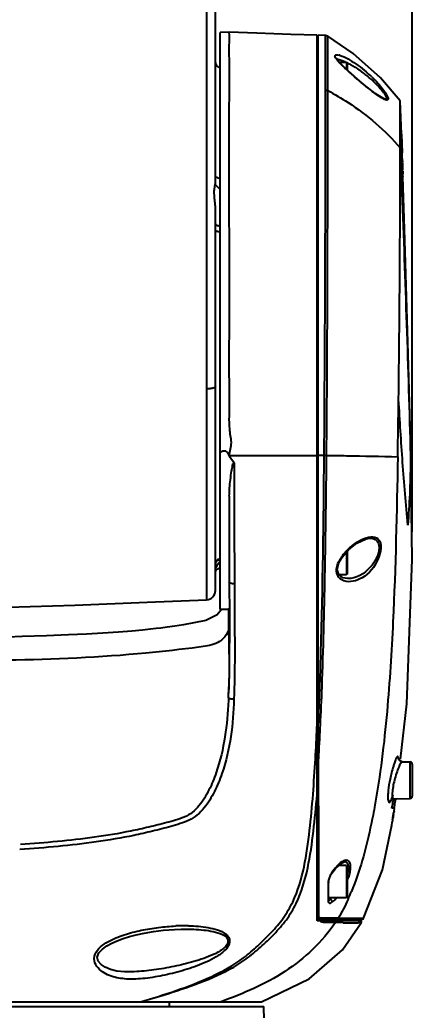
# Model space of a CAD drawing. Header units: millimetres. Extents: x 4086 to 8300, y 123 to 1549.
# Drawn here: x 7161.6 to 7182.9, y 682.8 to 736.4 of the extents above; entities that cross this region are included whole.
import ezdxf

# ---------------------------------------------------------------- set-up
doc = ezdxf.new("R2010")
doc.units = ezdxf.units.MM
doc.layers.add('外形图', color=7, linetype='Continuous')
doc.layers.add('尺寸标注', color=7, linetype='Continuous')
doc.styles.add('思源黑', font='SourceHanSansCN-Normal.ttf')
doc.dimstyles.new('尺寸标注_1_4比例', dxfattribs={"dimtxt": 7, "dimasz": 6, "dimexe": 2, "dimexo": 1.5, "dimgap": 1, "dimtad": 1, "dimdec": 1, "dimlfac": 4, "dimdsep": 46, "dimtxsty": '思源黑', "dimcen": 0.09, "dimadec": 0, "dimazin": 0, "dimtp": 0.01, "dimtm": 0.01, "dimtfac": 1, "dimtdec": 1, "dimtofl": 0, "dimtmove": 0, "dimatfit": 3, "dimfxl": 1, "dimtolj": 1, "dimarcsym": 0})

# ---------------------------------------------------------------- blocks, each defined once
blk = doc.blocks.new('*D990')
at = {"layer": 'Defpoints', "color": 0}
for p in [(7182.866, 882.152), (7182.866, 707.18), (7121.564, 706.117)]:
    blk.add_point(p, dxfattribs=at)
at = {"layer": '尺寸标注', "color": 0, "lineweight": -2}
for p, q in [((7121.564, 707.617), (7121.564, 884.152)), ((7182.866, 708.68), (7182.866, 884.152)), ((7127.564, 882.152), (7176.866, 882.152))]:
    blk.add_line(p, q, dxfattribs=at)
at = {"layer": '尺寸标注', "color": 0}
for points in [[(7127.564, 883.152), (7127.564, 881.152), (7121.564, 882.152)], [(7176.866, 881.152), (7176.866, 883.152), (7182.866, 882.152)]]:
    blk.add_solid(points, dxfattribs=at)
at = {"layer": '尺寸标注', "color": 0, "insert": (7152.215, 886.777), "char_height": 7, "attachment_point": 5, "style": '思源黑'}
blk.add_mtext('\\A1;245.2', dxfattribs=at)

msp = doc.modelspace()

# ---------------------------------------------------------------- linework, layer by layer
at = {"layer": '外形图'}
for p, q in [((7171.7387, 737.143), (7171.7375, 716.4262)), ((7172.217, 727.5448), (7172.217, 737.0939)), ((7172.9676, 735.7443), (7172.4676, 735.7356)), ((7172.4676, 704.4849), (7172.4676, 735.7356)), ((7177.7176, 687.6118), (7177.7176, 735.5828)), ((7178.1368, 735.5688), (7177.7693, 735.5811)), ((7177.7693, 735.1618), (7177.7693, 735.5811)), ((7178.1786, 735.5674), (7178.1368, 735.5688)), ((7178.1788, 735.5633), (7178.1786, 735.5674)), ((7178.2981, 735.5323), (7178.1786, 735.5673)), ((7178.1791, 735.1357), (7178.1788, 735.5633)), ((7178.2976, 734.2225), (7178.2981, 735.5323)), ((7177.7691, 728.7177), (7177.7693, 735.1618)), ((7178.1775, 734.2546), (7178.1791, 735.1357)), ((7178.1774, 734.024), (7178.1775, 734.2546)), ((7178.2976, 733.9923), (7178.2976, 734.2225)), ((7179.3176, 734.1118), (7178.9303, 734.1118)), ((7179.2155, 733.8201), (7179.0192, 734.0139)), ((7179.4504, 733.6029), (7179.2155, 733.8201)), ((7179.3176, 734.1118), (7179.3176, 733.7257)), ((7179.3426, 734.0868), (7179.3426, 733.7026)), ((7178.1771, 732.6153), (7178.1773, 732.9304)), ((7178.2989, 732.5858), (7178.2988, 732.9005)), ((7180.5937, 732.6409), (7180.2666, 732.9029)), ((7181.3947, 732.1212), (7181.3894, 732.1225)), ((7182.2851, 730.222), (7182.2176, 732.0311)), ((7182.2176, 730.4774), (7182.2176, 732.0306)), ((7182.2176, 730.2505), (7182.2176, 730.4774)), ((7182.2176, 730.0097), (7182.2176, 730.2505)), ((7182.2823, 730.2219), (7182.2835, 730.2218)), ((7182.3028, 729.6632), (7182.2823, 730.2218)), ((7182.2833, 730.2676), (7182.2832, 730.2689)), ((7182.2835, 730.2218), (7182.284, 730.2218)), ((7182.284, 730.2218), (7182.303, 729.7091)), ((7182.2176, 729.7551), (7182.2176, 730.0097)), ((7182.2176, 729.4868), (7182.2176, 729.7551)), ((7182.3225, 729.119), (7182.3028, 729.6632)), ((7182.303, 729.7091), (7182.3212, 729.2087)), ((7182.2328, 729.1533), (7182.2278, 729.2624)), ((7182.234, 729.1261), (7182.2328, 729.1533)), ((7182.2394, 729.0097), (7182.234, 729.1261)), ((7182.2441, 728.9069), (7182.2394, 729.0097)), ((7182.2735, 729.0113), (7182.2794, 729.0879)), ((7182.277, 728.9152), (7182.2735, 729.011)), ((7182.2924, 729.3117), (7182.2946, 729.3635)), ((7182.2946, 729.3635), (7182.2954, 729.3848)), ((7182.2953, 729.3856), (7182.3091, 729.0123)), ((7182.3091, 729.0123), (7182.3129, 728.9075)), ((7177.7691, 728.2549), (7177.7691, 728.7177)), ((7182.2464, 728.8551), (7182.2441, 728.9069)), ((7182.2542, 728.6844), (7182.2464, 728.8551)), ((7182.2574, 728.6139), (7182.2542, 728.6844)), ((7182.2587, 728.587), (7182.2574, 728.6139)), ((7182.2612, 728.5315), (7182.2587, 728.587)), ((7182.265, 728.4485), (7182.2612, 728.5315)), ((7182.2673, 728.3973), (7182.265, 728.4485)), ((7182.2793, 728.8505), (7182.277, 728.9152)), ((7182.3129, 728.9075), (7182.2772, 728.9088)), ((7182.2907, 728.5329), (7182.2793, 728.8505)), ((7182.3129, 728.9074), (7182.31, 728.8339)), ((7182.3316, 728.6879), (7182.3341, 728.6879)), ((7182.3324, 728.6644), (7182.3316, 728.6879)), ((7182.332, 728.9098), (7182.3338, 728.8591)), ((7182.3341, 728.6174), (7182.3324, 728.6644)), ((7182.3338, 728.8591), (7182.3388, 728.7192)), ((7182.3341, 728.6879), (7182.3352, 728.6879)), ((7182.3361, 728.5594), (7182.3341, 728.6174)), ((7182.3352, 728.6879), (7182.338, 728.608)), ((7182.338, 728.608), (7182.342, 728.4928)), ((7182.342, 728.4928), (7182.345, 728.4109)), ((7177.7692, 713.096), (7177.7691, 728.2549)), ((7182.2699, 728.3405), (7182.2673, 728.3973)), ((7182.2725, 728.2832), (7182.2699, 728.3405)), ((7182.2816, 728.0813), (7182.2725, 728.2832)), ((7182.2861, 727.9802), (7182.2816, 728.0813)), ((7182.2889, 727.9198), (7182.2861, 727.9802)), ((7182.3491, 728.2022), (7182.3459, 728.2862)), ((7182.3551, 728.0585), (7182.3539, 728.0847)), ((7182.3559, 728.2228), (7182.3571, 728.1839)), ((7182.3571, 728.1839), (7182.3582, 728.1486)), ((7182.3582, 728.1486), (7182.3592, 728.1172)), ((7182.3592, 728.1172), (7182.3601, 728.0865)), ((7182.4586, 725.088), (7182.3682, 727.9234)), ((7172.217, 705.5108), (7172.217, 726.2396)), ((7171.7375, 716.4262), (7171.7383, 705.0112)), ((7182.7765, 713.3526), (7182.7678, 713.7216)), ((7182.8659, 707.1804), (7182.7701, 713.7331)), ((7177.7693, 712.8524), (7177.7692, 713.096)), ((7172.9676, 712.8273), (7177.7176, 712.8303)), ((7177.7693, 712.8307), (7177.7693, 712.8524)), ((7177.7693, 712.831), (7177.8804, 712.8311)), ((7177.8804, 712.8311), (7178.1025, 712.8312)), ((7172.9676, 710.6169), (7172.9676, 705.9797)), ((7179.0688, 707.3171), (7179.4149, 707.7157)), ((7179.3176, 707.6036), (7179.3176, 706.3618)), ((7179.3426, 707.6324), (7179.3426, 706.3868)), ((7172.2177, 706.9559), (7172.2199, 706.9746)), ((7178.8146, 706.6547), (7178.9018, 707.0229)), ((7178.9018, 707.0229), (7178.9784, 707.1747)), ((7178.9784, 707.1747), (7179.0688, 707.3171)), ((7172.217, 706.9374), (7172.2177, 706.9559)), ((7179.3176, 706.3618), (7178.9102, 706.3618)), ((7179.3659, 706.1565), (7179.1133, 706.2039)), ((7179.3659, 706.1565), (7179.3641, 706.1565)), ((7172.8062, 704.4789), (7172.4676, 704.4849)), ((7172.9173, 704.5076), (7172.9198, 704.166)), ((7172.969, 704.381), (7172.969, 704.3599)), ((7172.969, 704.3599), (7172.9692, 704.2233)), ((7172.9695, 703.6937), (7172.9695, 703.6635)), ((7172.9695, 703.6635), (7172.9695, 703.6116)), ((7172.915, 699.5581), (7172.9145, 699.5438)), ((7172.9194, 699.7094), (7172.915, 699.5581)), ((7172.9296, 699.979), (7172.9288, 699.9568)), ((7172.9296, 699.979), (7172.9288, 699.9568)), ((7177.7125, 698.1007), (7177.7176, 698.2107)), ((7177.7773, 698.0822), (7177.7831, 698.2082)), ((7177.7783, 698.1001), (7177.7782, 698.2111)), ((7177.7783, 698.0822), (7177.7783, 698.1001)), ((7177.8939, 698.0929), (7177.8992, 698.2034)), ((7177.8036, 694.4552), (7177.8023, 696.3862)), ((7182.3252, 696.235), (7182.3246, 696.235)), ((7182.3252, 696.235), (7182.7448, 696.2276)), ((7182.7448, 696.2276), (7182.7448, 694.246)), ((7182.8676, 696.1027), (7182.8676, 694.371)), ((7181.8505, 694.1527), (7181.8633, 694.2236)), ((7181.8622, 694.2307), (7181.8631, 694.2307)), ((7181.8631, 694.2307), (7182.7448, 694.246)), ((7181.8633, 694.2236), (7181.9743, 694.2217)), ((7181.8935, 693.7231), (7181.7704, 693.7252)), ((7181.8132, 693.7438), (7181.7731, 693.7541)), ((7181.8722, 693.494), (7181.8836, 693.5643)), ((7181.885, 693.5643), (7181.8723, 693.4846)), ((7181.8836, 693.5643), (7181.885, 693.5643)), ((7181.885, 693.5643), (7181.9066, 693.7042)), ((7181.7931, 693.0264), (7181.7883, 692.9953)), ((7181.8064, 693.0954), (7181.8178, 693.1644)), ((7181.8178, 693.1644), (7181.8271, 693.2202)), ((7181.8539, 693.3705), (7181.8409, 693.2911)), ((7181.8631, 693.4384), (7181.8722, 693.494)), ((7181.7588, 692.8021), (7181.7806, 692.9386)), ((7181.7589, 692.8031), (7181.7588, 692.8019)), ((7181.7588, 692.8019), (7181.7588, 692.802)), ((7181.7806, 692.9386), (7181.7846, 692.9628)), ((7181.7883, 692.9953), (7181.7836, 692.9648)), ((7178.5181, 690.206), (7178.7074, 690.4574)), ((7178.7074, 690.4574), (7179.0321, 690.7513)), ((7179.3176, 690.6118), (7178.8781, 690.6118)), ((7179.0321, 690.7513), (7179.1778, 690.8131)), ((7179.3176, 690.6118), (7179.3176, 688.8618)), ((7179.3426, 690.5868), (7179.3426, 688.8868)), ((7178.3618, 689.8425), (7178.3731, 689.885)), ((7178.518, 690.2059), (7178.5181, 690.206)), ((7178.3198, 689.4648), (7178.3195, 689.2655)), ((7178.3199, 689.6699), (7178.3198, 689.4648)), ((7178.3426, 688.7482), (7178.3426, 689.7852)), ((7178.3187, 688.8731), (7178.3182, 688.6897)), ((7178.3192, 689.0707), (7178.3187, 688.8731)), ((7178.3195, 689.2655), (7178.3192, 689.0707)), ((7179.3176, 688.8618), (7178.3426, 688.8618)), ((7178.4163, 688.7955), (7178.4163, 688.8618)), ((7177.8056, 688.0047), (7177.806, 688.2052)), ((7177.7667, 687.736), (7180.1267, 687.6948)), ((7177.8053, 687.792), (7177.8056, 688.0047)), ((7178.0452, 687.7881), (7178.2732, 687.7847)), ((7178.2732, 687.7847), (7178.4876, 687.7816)), ((7178.4876, 687.7816), (7178.7341, 687.7782)), ((7178.7341, 687.7782), (7178.7702, 687.7777)), ((7178.7702, 687.7777), (7178.8694, 687.7763)), ((7178.8693, 687.7764), (7179.0913, 687.7726)), ((7179.776, 687.7623), (7180.2387, 687.7608)), ((7180.2387, 687.7608), (7180.2392, 687.7609)), ((7170.3664, 687.1698), (7170.3686, 687.1698)), ((7180.1115, 687.6118), (7177.7176, 687.6118)), ((7178.079, 687.5348), (7178.0578, 687.5351)), ((7178.2944, 687.5316), (7178.079, 687.5348)), ((7178.5123, 687.5284), (7178.2944, 687.5316)), ((7178.7109, 687.5256), (7178.5123, 687.5284)), ((7178.7296, 687.5252), (7178.7111, 687.5255)), ((7178.766, 687.5246), (7178.7296, 687.5252)), ((7179.1355, 687.5186), (7178.766, 687.5246)), ((7180.1018, 687.5106), (7179.9508, 687.5092)), ((7167.4231, 684.8553), (7167.4228, 684.8553)), ((7129.5961, 682.9868), (7174.839, 682.9868)), ((7160.9676, 683.2368), (7174.7179, 683.2368)), ((7169.7176, 683.2368), (7169.7176, 682.9868)), ((7174.9144, 680.1086), (7174.839, 682.9868))]:
    msp.add_line(p, q, dxfattribs=at)
for points in [[(7177.7176, 735.5828), (7176.2985, 735.6307), (7174.4652, 735.6931), (7172.9676, 735.7443)], [(7182.2176, 732.0311), (7181.1545, 733.27), (7179.6794, 734.5913), (7178.2981, 735.5323)], [(7179.0192, 734.0139), (7178.8645, 734.1843), (7178.7662, 734.32), (7178.7533, 734.3449)], [(7179.7579, 733.3314), (7179.7238, 733.3609), (7179.4504, 733.6029)], [(7180.2666, 732.9029), (7179.9053, 733.2048), (7179.7579, 733.3314)], [(7181.3894, 732.1225), (7181.3843, 732.1237), (7181.2713, 732.1707), (7181.0952, 732.2754), (7180.8703, 732.4315), (7180.5937, 732.6409)], [(7182.7706, 713.7217), (7182.6354, 718.9585), (7182.4586, 725.088)], [(7177.7176, 712.8524), (7177.7181, 712.8489), (7177.7197, 712.8455), (7177.7223, 712.8423), (7177.7259, 712.8392), (7177.7303, 712.8365), (7177.7355, 712.834), (7177.7415, 712.832), (7177.7479, 712.8304), (7177.7548, 712.8293), (7177.762, 712.8286), (7177.7693, 712.8285)], [(7179.4149, 707.7157), (7179.8655, 708.0692), (7180.3849, 708.3091), (7180.5658, 708.338)], [(7172.2199, 706.9746), (7172.2236, 706.9937), (7172.229, 707.0128), (7172.2359, 707.0317), (7172.2443, 707.05), (7172.2543, 707.0676), (7172.2655, 707.0843), (7172.2781, 707.1), (7172.2919, 707.1147), (7172.3068, 707.1282), (7172.3227, 707.1405), (7172.3397, 707.1514), (7172.3574, 707.161), (7172.3758, 707.1691), (7172.3949, 707.1756), (7172.4143, 707.1807), (7172.4342, 707.1841), (7172.4542, 707.1859), (7172.4676, 707.1863)], [(7182.2318, 696.3701), (7182.5735, 699.3722), (7182.8659, 707.1804)], [(7172.217, 706.4709), (7172.2177, 706.4906), (7172.2201, 706.5105), (7172.2241, 706.5301), (7172.2296, 706.5493), (7172.2366, 706.5681), (7172.2452, 706.5862), (7172.2551, 706.6036), (7172.2664, 706.6202), (7172.279, 706.6358), (7172.2928, 706.6503), (7172.3078, 706.6637), (7172.3237, 706.6758), (7172.3406, 706.6866), (7172.3583, 706.696), (7172.3767, 706.704), (7172.3956, 706.7105), (7172.4151, 706.7155), (7172.4348, 706.7188), (7172.4548, 706.7206), (7172.4676, 706.7209)], [(7179.1133, 706.2039), (7178.8935, 706.3748), (7178.8146, 706.6547)], [(7160.9676, 704.6115), (7164.6002, 704.7229), (7168.5233, 704.8748), (7171.7383, 705.0112)], [(7172.545, 704.4835), (7172.3029, 704.1907), (7171.6941, 703.8897), (7171.0546, 703.7533), (7170.4945, 703.6594), (7170.0238, 703.5844), (7169.602, 703.5221), (7169.2606, 703.476), (7169.0027, 703.4442), (7168.6977, 703.4101), (7168.2687, 703.3669), (7167.6854, 703.3151), (7166.9622, 703.2594), (7166.1147, 703.2034), (7165.2408, 703.1538), (7164.2634, 703.1062), (7163.077, 703.0575), (7161.7535, 703.013), (7160.9676, 702.9908)], [(7177.7176, 698.1), (7177.7181, 698.0973), (7177.7198, 698.0947), (7177.7225, 698.0921), (7177.7262, 698.0898), (7177.7308, 698.0877), (7177.7363, 698.0858), (7177.7424, 698.0843), (7177.7491, 698.0831), (7177.7562, 698.0823), (7177.7635, 698.0818), (7177.771, 698.0818), (7177.7783, 698.0822)], [(7182.3246, 696.235), (7182.1909, 696.2802), (7182.1193, 696.3706), (7182.1146, 696.3834)], [(7181.7256, 694.1756), (7181.7298, 694.1791), (7181.8214, 694.2259), (7181.8622, 694.2307)], [(7180.2392, 687.7609), (7181.2532, 690.3766), (7181.7588, 692.8021)], [(7178.3468, 689.7663), (7178.353, 689.8027), (7178.3618, 689.8425)], [(7178.3731, 689.885), (7178.3869, 689.9298), (7178.4033, 689.9765), (7178.4225, 690.0251), (7178.4449, 690.0752)], [(7178.4449, 690.0752), (7178.4708, 690.1267), (7178.5005, 690.1785), (7178.518, 690.2059)], [(7178.3426, 689.7158), (7178.3419, 689.7077), (7178.34, 689.6996), (7178.3368, 689.6917), (7178.3323, 689.6841), (7178.3267, 689.6768), (7178.3199, 689.6699)], [(7178.3426, 689.7156), (7178.3433, 689.7339), (7178.3468, 689.7663)], [(7178.3426, 688.7482), (7178.3419, 688.7378), (7178.3398, 688.7275), (7178.3363, 688.7174), (7178.3315, 688.7077), (7178.3255, 688.6984), (7178.3182, 688.6897)], [(7167.4228, 684.8553), (7167.2874, 684.8597), (7166.884, 684.9017), (7166.5332, 684.9858), (7166.2488, 685.1044), (7166.0277, 685.2523), (7165.8683, 685.4386), (7165.8172, 685.6513), (7165.9098, 685.8819), (7166.1015, 686.0869), (7166.3387, 686.2583), (7166.6052, 686.4062), (7166.8991, 686.5383), (7167.2161, 686.6566), (7167.5557, 686.7631), (7167.9298, 686.8617), (7168.3641, 686.9562), (7168.8617, 687.0419), (7169.407, 687.1108), (7170.0035, 687.1571), (7170.3664, 687.1698)], [(7174.7179, 683.2368), (7177.2944, 684.4693), (7179.1005, 686.0555), (7180.1018, 687.5107)], [(7178.0578, 687.5351), (7178.0646, 687.5466), (7178.0702, 687.5588), (7178.0745, 687.5716), (7178.0775, 687.5848), (7178.0791, 687.5983), (7178.0794, 687.6118)], [(7178.7303, 687.6118), (7178.7312, 687.6003), (7178.731, 687.5887), (7178.7298, 687.5771), (7178.7276, 687.5657), (7178.7244, 687.5548), (7178.7204, 687.5443), (7178.7156, 687.5345), (7178.7104, 687.5256)]]:
    msp.add_lwpolyline(points, dxfattribs=at)
for centre, radius, start, end in [((7178.6204, 733.4252), 1.1235, 71.8359, 74.67191), ((7172.467, 734.1075), 0.25, 180, 270.14135), ((7181.5571, 736.5209), 3.5747, 222.06481, 223.27375), ((7182.74, 737.6413), 5.2041, 223.32795, 225.29274), ((7184.3396, 739.2454), 7.4694, 225.22812, 226.02509), ((7186.3921, 741.3809), 10.4313, 226.05673, 227.36104), ((7177.2788, 729.961), 4.618, 60.77818, 64.01233), ((7188.9781, 744.1752), 14.2386, 227.32259, 227.85653), ((7192.6107, 748.2079), 19.6662, 227.89261, 229.17248), ((7176.2185, 728.1878), 6.6852, 53.99201, 55.50092), ((7176.1646, 728.1107), 6.7793, 49.1256, 54.00577), ((7175.7596, 728.2149), 7.097, 46.05944, 49.38451), ((4599.9819, 732.4548), 2578.1953, 359.5638946, 0.0035663), ((6166.5676, 729.0717), 1015.6501, 359.254339, 0.0234216), ((7173.8812, 729.6883), 8.4196, 355.91108, 357.43659), ((7174.3934, 729.1892), 7.9245, 355.25194, 357.42981), ((7301.3865, 732.7163), 119.123, 181.999767, 182.13127), ((7199.4601, 729.0428), 17.1267, 182.11448, 182.39361), ((7210.6941, 729.2953), 28.3661, 182.20835, 182.44598), ((6374.1892, 726.5571), 808.0134, 359.0213767, 359.2410379), ((7148.1718, 712.9885), 34.6066, 0.6042, 1.21399), ((6512.5384, 718.3944), 665.7164, 359.0983437, 359.5211096), ((6591.572, 717.3577), 586.6764, 358.9264367, 359.0781123), ((7181.197, 705.8223), 2.6322, 138.39192, 142.85953), ((7181.4007, 705.6442), 2.9028, 136.25361, 138.43418), ((7181.4856, 705.5636), 3.0199, 135.2124, 136.26271), ((7181.5278, 705.5217), 3.0793, 134.10623, 135.21218), ((7181.5816, 705.4659), 3.1568, 131.9566, 134.10272), ((7181.6166, 705.4274), 3.2088, 130.54144, 131.96135), ((7180.4267, 706.3363), 1.7048, 149.96291, 155.08342), ((7180.7289, 706.1616), 2.0538, 145.15089, 149.96431), ((7180.9639, 706.0008), 2.3386, 142.89901, 145.20765), ((7179.3333, 706.5771), 0.5613, 221.72997, 226.35762), ((7171.717, 705.5108), 0.5, 272.45042, 0), ((7172.808, 704.5843), 0.1054, 269.02592, 271.1108), ((7314.6055, 705.2936), 141.6902, 180.521274, 180.782003), ((7126.6968, 701.565), 46.26, 358.0352, 358.43494), ((7134.6023, 701.2932), 38.3498, 357.63127, 358.00308), ((7011.6394, 705.7721), 166.2502, 356.770439, 357.355233), ((7734.4901, 705.0873), 556.7558, 180.720918, 180.895474), ((7023.0512, 705.55), 155.0221, 356.611083, 357.242791), ((7079.6322, 701.8357), 98.1437, 355.697634, 356.828615), ((7182.7426, 696.1027), 0.125, 0, 89), ((5344.8551, 690.6148), 1832.9525, 359.9246798, 0.1200454), ((7135.296, 702.651), 47.3237, 349.33256, 349.65489), ((7125.3809, 703.1266), 57.2896, 350.8892, 351.05786), ((7182.7426, 694.371), 0.125, 271, 0), ((7136.4406, 702.4357), 46.1591, 349.12277, 349.33216), ((7126.7456, 702.9053), 55.9071, 350.54692, 350.71918), ((7125.9541, 703.0347), 56.7092, 350.71914, 350.88924), ((7241.53, 683.192), 60.5391, 170.584819, 170.712044), ((7125.57, 702.5123), 57.0214, 350.77438, 350.89055), ((7180.303, 689.1516), 2.081, 135.57491, 137.69383), ((7179.6801, 689.8466), 1.1465, 124.58302, 127.82827), ((7179.396, 689.5725), 1.0837, 166.43737, 168.61056), ((7179.6761, 689.5013), 1.3724, 153.90945, 157.38558), ((7176.4219, 690.9965), 3.171, 337.0858, 339.86626), ((7177.6509, 690.6518), 1.7907, 344.13458, 346.11595), ((7177.5463, 690.6642), 1.9974, 346.30884, 350.09294), ((7177.1566, 690.352), 2.2012, 315.36295, 317.39198), ((7167.9632, 693.9598), 12.5501, 335.65479, 337.71917), ((7178.5072, 688.6889), 0.189, 179.75006, 185.02133), ((7178.3067, 688.9154), 0.3573, 301.96846, 305.78422), ((7177.7676, 687.786), 0.05, 180, 269), ((7177.2807, 687.8166), 0.5148, 357.1132, 358.1522), ((7181.9224, 853.9313), 166.1829, 269.023875, 269.259971), ((7180.1289, 687.8198), 0.125, 269, 331.90038), ((7170.5687, 676.4901), 10.8631, 90.63224, 92.62765), ((7170.5575, 677.5303), 9.8228, 88.80459, 90.63346), ((7178.0612, 687.7839), 0.2487, 223.77013, 233.22004), ((7180.5588, 772.0864), 84.5798, 269.035785, 269.453434), ((7180.0558, 720.1458), 32.6367, 269.46661, 269.81566), ((7179.9929, 687.5721), 0.125, 330.54767, 18.53483)]:
    msp.add_arc(centre, radius, start, end, dxfattribs=at)
for points, knots in [([(7172.9676, 712.8273), (7172.9667, 712.9464), (7173.0421, 713.1767), (7173.099, 713.5334), (7173.0326, 713.8885), (7172.964, 714.3607), (7172.9672, 714.9602), (7172.9893, 715.9146), (7172.9586, 717.1096), (7172.9744, 719.9762), (7172.9682, 723.3211), (7172.9675, 727.1436), (7172.968, 730.0106), (7172.967, 732.3996), (7172.9726, 734.0721), (7172.9618, 735.0275), (7172.9795, 735.5057), (7172.9676, 735.7443)], [0, 0, 0, 0, 0.0155852, 0.0311542, 0.0467708, 0.0623954, 0.0936331, 0.124887, 0.1873947, 0.2499024, 0.499935, 0.6249514, 0.7499678, 0.8749842, 0.9374923, 0.9687463, 1, 1, 1, 1]), ([(7178.9033, 734.1259), (7178.8474, 734.1879), (7178.7685, 734.2899), (7178.6705, 734.4285), (7178.7029, 734.5174), (7178.795, 734.5412), (7178.865, 734.523), (7178.9174, 734.5087)], [0, 0, 0, 0, 0.3743332, 0.6094276, 0.6783116, 0.7565192, 1, 1, 1, 1]), ([(7179.1769, 734.4101), (7179.2753, 734.3648), (7179.7029, 734.1371), (7180.0946, 733.8467), (7180.3796, 733.6022)], [0, 0, 0, 0, 0.2239402, 1, 1, 1, 1]), ([(7181.0032, 732.3273), (7180.9036, 732.3966), (7180.4752, 732.7151), (7180.0651, 733.0571), (7179.7533, 733.3269)], [0, 0, 0, 0, 0.2274069, 1, 1, 1, 1]), ([(7180.6843, 733.3252), (7180.7517, 733.2603), (7181.0028, 733.0076), (7181.237, 732.7356), (7181.3836, 732.5173)], [0, 0, 0, 0, 0.2624112, 1, 1, 1, 1]), ([(7180.6009, 733.2368), (7180.7295, 733.1255), (7180.9138, 732.9535), (7181.1373, 732.7125), (7181.2796, 732.5408), (7181.391, 732.3799), (7181.4547, 732.2609), (7181.482, 732.1437), (7181.4221, 732.1206), (7181.4001, 732.121)], [0, 0, 0, 0, 0.3443983, 0.5101289, 0.6646353, 0.7983537, 0.8981602, 0.955506, 1, 1, 1, 1]), ([(7178.2317, 712.8303), (7178.2479, 714.5748), (7178.2862, 721.16), (7178.3007, 727.7452), (7178.2989, 732.5858)], [0, 0, 0, 0, 0.2649287, 1, 1, 1, 1]), ([(7178.2989, 732.5858), (7178.675, 732.3864), (7180.1151, 731.5385), (7181.4043, 730.4294), (7182.2176, 729.4868)], [0, 0, 0, 0, 0.2548025, 1, 1, 1, 1]), ([(7181.3836, 732.5173), (7181.4401, 732.4331), (7181.5074, 732.3232), (7181.5897, 732.1092), (7181.4905, 732.0649), (7181.3663, 732.1042), (7181.2711, 732.1552), (7181.2004, 732.198)], [0, 0, 0, 0, 0.3626588, 0.5485827, 0.6104439, 0.7043701, 1, 1, 1, 1]), ([(7172.4676, 727.8291), (7172.4354, 727.829), (7172.3742, 727.8354), (7172.3037, 727.8598), (7172.2595, 727.889), (7172.2357, 727.9132), (7172.2205, 727.9399), (7172.217, 727.9592), (7172.217, 727.9684)], [0, 0, 0, 0, 0.3093315, 0.587556, 0.7083771, 0.8156647, 0.9113034, 1, 1, 1, 1]), ([(7182.7678, 713.7216), (7182.7101, 716.0883), (7182.5459, 720.8209), (7182.3951, 725.5541), (7182.2889, 727.9198)], [0, 0, 0, 0, 0.499919, 1, 1, 1, 1]), ([(7182.3483, 728.3275), (7182.3488, 728.3171), (7182.3539, 728.3087), (7182.3474, 728.2868), (7182.3505, 728.2868)], [0, 0, 0, 0, 0.7683859, 1, 1, 1, 1]), ([(7182.3629, 727.9233), (7182.353, 727.9233), (7182.3738, 727.9956), (7182.3566, 728.0232), (7182.3551, 728.0585)], [0, 0, 0, 0, 0.2180053, 1, 1, 1, 1]), ([(7182.3632, 727.9245), (7182.3632, 727.9242), (7182.3631, 727.9239), (7182.363, 727.9233), (7182.3629, 727.9233)], [0, 0, 0, 0, 0.7292881, 1, 1, 1, 1]), ([(7172.2012, 726.4868), (7172.1888, 726.6016), (7172.1651, 726.7702), (7172.151, 726.9914), (7172.1534, 727.1443), (7172.1675, 727.2834), (7172.1882, 727.4054), (7172.208, 727.5081), (7172.217, 727.571), (7172.217, 727.5989)], [0, 0, 0, 0, 0.3094802, 0.4562487, 0.5936583, 0.7191787, 0.830542, 0.9251471, 1, 1, 1, 1]), ([(7172.4676, 727.2371), (7172.439, 727.2642), (7172.3821, 727.315), (7172.3033, 727.3908), (7172.2423, 727.463), (7172.217, 727.5192), (7172.217, 727.5448)], [0, 0, 0, 0, 0.2929376, 0.5677359, 0.8094081, 1, 1, 1, 1]), ([(7172.217, 726.2396), (7172.217, 726.2601), (7172.2152, 726.3427), (7172.2078, 726.4251), (7172.2012, 726.4868)], [0, 0, 0, 0, 0.2477331, 1, 1, 1, 1]), ([(7172.217, 725.3747), (7172.217, 725.3662), (7172.2213, 725.3485), (7172.2389, 725.3266), (7172.2636, 725.3092), (7172.3058, 725.2897), (7172.3676, 725.2738), (7172.4196, 725.2672), (7172.4467, 725.265)], [0, 0, 0, 0, 0.0938584, 0.1920205, 0.3019273, 0.4246365, 0.7004872, 1, 1, 1, 1]), ([(7172.4676, 724.9368), (7172.4355, 724.9367), (7172.3887, 724.9397), (7172.3297, 724.9503), (7172.292, 724.9607), (7172.2607, 724.9733), (7172.237, 724.9879), (7172.2212, 725.0041), (7172.217, 725.0172), (7172.217, 725.023)], [0, 0, 0, 0, 0.3430112, 0.5002837, 0.6412004, 0.7619145, 0.860326, 0.9374148, 1, 1, 1, 1]), ([(7172.217, 716.5513), (7172.217, 716.5317), (7172.1911, 716.5093), (7172.1602, 716.493), (7172.1259, 716.4783), (7172.0741, 716.4627), (7172.0023, 716.4476), (7171.889, 716.4317), (7171.7993, 716.4268), (7171.7375, 716.4262)], [0, 0, 0, 0, 0.1151395, 0.1593967, 0.2103155, 0.3313975, 0.475696, 0.6388916, 1, 1, 1, 1]), ([(7182.6293, 709.0486), (7182.5367, 710.1826), (7182.3317, 712.4483), (7182.2062, 714.7197), (7182.1316, 715.8541)], [0, 0, 0, 0, 0.5002058, 1, 1, 1, 1]), ([(7172.9676, 712.8273), (7172.9246, 712.9172), (7172.796, 713.1263), (7172.5537, 713.0451), (7172.4676, 712.9878)], [0, 0, 0, 0, 0.4907719, 1, 1, 1, 1]), ([(7182.7765, 713.3526), (7182.7797, 713.0485), (7182.7776, 711.6127), (7182.719, 710.1766), (7182.6293, 709.0486)], [0, 0, 0, 0, 0.2118757, 1, 1, 1, 1]), ([(7172.9676, 710.6169), (7172.9676, 710.7642), (7172.9814, 711.0655), (7173.0248, 711.5035), (7173.0793, 711.9261), (7173.1257, 712.1495), (7173.1742, 712.4823), (7173.2275, 712.4227)], [0, 0, 0, 0, 0.2406982, 0.4876435, 0.7405848, 0.869418, 1, 1, 1, 1]), ([(7173.2275, 712.4227), (7173.2285, 711.8804), (7173.233, 709.6978), (7173.2388, 707.5152), (7173.2436, 705.8749)], [0, 0, 0, 0, 0.2484915, 1, 1, 1, 1]), ([(7177.7782, 698.2111), (7177.7773, 699.4649), (7177.7736, 704.338), (7177.7706, 709.2112), (7177.7693, 712.8307)], [0, 0, 0, 0, 0.2572712, 1, 1, 1, 1]), ([(7177.7831, 698.2082), (7177.8423, 699.5137), (7178.0096, 704.3867), (7178.0717, 709.2624), (7178.1034, 712.8312)], [0, 0, 0, 0, 0.2680182, 1, 1, 1, 1]), ([(7178.2316, 712.8303), (7178.5945, 712.8241), (7179.8789, 712.8018), (7181.1632, 712.7782), (7182.0847, 712.7567)], [0, 0, 0, 0, 0.2825102, 1, 1, 1, 1]), ([(7182.0846, 712.7567), (7182.0335, 709.7722), (7181.9384, 705.169), (7181.5399, 698.8362), (7181.1423, 695.4937), (7180.8283, 693.7798)], [0, 0, 0, 0, 0.4704232, 0.7253927, 1, 1, 1, 1]), ([(7179.5308, 707.8659), (7179.5805, 707.9084), (7179.7727, 708.0628), (7179.983, 708.1958), (7180.1465, 708.2738)], [0, 0, 0, 0, 0.2652338, 1, 1, 1, 1]), ([(7180.1465, 708.2738), (7180.2979, 708.3459), (7180.5804, 708.4654), (7181.3291, 708.2862), (7181.163, 707.5332), (7181.0127, 707.1946)], [0, 0, 0, 0, 0.2497121, 0.448567, 1, 1, 1, 1]), ([(7180.581, 708.3384), (7180.6764, 708.3401), (7180.8798, 708.3119), (7181.0928, 708.0361), (7181.0798, 707.6412), (7180.986, 707.3749), (7180.9181, 707.2368)], [0, 0, 0, 0, 0.2022063, 0.4046366, 0.674065, 1, 1, 1, 1]), ([(7172.4676, 707.208), (7172.4351, 707.2081), (7172.3697, 707.1959), (7172.2864, 707.1431), (7172.2302, 707.0636), (7172.217, 707.0001), (7172.217, 706.9688)], [0, 0, 0, 0, 0.2551065, 0.5072588, 0.7551575, 1, 1, 1, 1]), ([(7172.217, 706.6143), (7172.217, 706.7047), (7172.2906, 706.8825), (7172.4088, 707.0177), (7172.4676, 707.0865)], [0, 0, 0, 0, 0.4997035, 1, 1, 1, 1]), ([(7181.0127, 707.1946), (7180.8348, 706.794), (7180.3407, 706.1504), (7179.4813, 705.9213), (7179.1677, 706.0358)], [0, 0, 0, 0, 0.5676975, 1, 1, 1, 1]), ([(7180.9181, 707.2368), (7180.8347, 707.0673), (7180.4743, 706.531), (7179.8248, 706.1492), (7179.3659, 706.1565)], [0, 0, 0, 0, 0.2916243, 1, 1, 1, 1]), ([(7173.2436, 705.8749), (7173.2092, 705.8734), (7173.1186, 705.8767), (7172.9676, 705.9131), (7172.9676, 705.9797)], [0, 0, 0, 0, 0.3410439, 1, 1, 1, 1]), ([(7177.8992, 698.2034), (7177.9324, 698.8984), (7178.0453, 701.6182), (7178.1072, 704.3398), (7178.1454, 706.3657)], [0, 0, 0, 0, 0.2555971, 1, 1, 1, 1]), ([(7173.2436, 705.8749), (7173.2451, 705.3615), (7173.2523, 703.2766), (7173.2753, 701.1902), (7173.2153, 699.6196)], [0, 0, 0, 0, 0.2462123, 1, 1, 1, 1]), ([(7172.9688, 704.5664), (7172.9688, 704.5542), (7172.9554, 704.5272), (7172.9309, 704.5139), (7172.9173, 704.5076)], [0, 0, 0, 0, 0.4473434, 1, 1, 1, 1]), ([(7172.9692, 704.2233), (7172.9692, 704.1576), (7172.9694, 704.0234), (7172.9695, 703.8469), (7172.9695, 703.736), (7172.9695, 703.6937)], [0, 0, 0, 0, 0.37205, 0.7603323, 1, 1, 1, 1]), ([(7172.9285, 703.3598), (7172.8588, 703.1916), (7172.6706, 702.8932), (7172.1054, 702.5378), (7170.6624, 702.354), (7166.9415, 701.9242), (7163.4656, 701.7704), (7160.9676, 701.7303)], [0, 0, 0, 0, 0.0442787, 0.0827539, 0.1583704, 0.3923319, 1, 1, 1, 1]), ([(7172.9287, 703.3601), (7172.9312, 703.0837), (7172.9565, 701.9569), (7172.9587, 700.8292), (7172.9296, 699.9789)], [0, 0, 0, 0, 0.2452243, 1, 1, 1, 1]), ([(7172.9692, 703.0616), (7172.9681, 702.3229), (7172.9629, 701.3375), (7172.9456, 700.5239), (7172.9395, 700.3016)], [0, 0, 0, 0, 0.7105546, 1, 1, 1, 1]), ([(7173.2153, 699.6196), (7173.201, 698.9455), (7173.0906, 697.5841), (7172.7149, 695.9022), (7172.1872, 694.6119), (7171.7303, 693.8539), (7171.2471, 693.3356), (7170.7952, 693.0576), (7170.3039, 692.8806), (7169.6421, 692.681), (7168.8053, 692.4701), (7167.4605, 692.1633), (7165.7583, 691.874), (7163.6974, 691.6364), (7162.3169, 691.5273), (7161.6248, 691.4816)], [0, 0, 0, 0, 0.1220117, 0.246605, 0.3099351, 0.3737057, 0.4055841, 0.4372029, 0.4685898, 0.4998682, 0.5623035, 0.6246911, 0.7494528, 0.8744883, 1, 1, 1, 1]), ([(7172.9145, 699.5438), (7172.8921, 698.8905), (7172.7723, 697.5722), (7172.3985, 695.9482), (7171.9574, 694.8544), (7171.6198, 694.2652), (7171.3356, 693.8424), (7170.9821, 693.4713), (7170.5339, 693.2286), (7170.0575, 693.0724), (7169.4164, 692.8883), (7168.6073, 692.6899), (7167.3064, 692.4015), (7165.66, 692.1295), (7163.6668, 691.9058), (7162.3318, 691.7987), (7161.6627, 691.7522)], [0, 0, 0, 0, 0.1224188, 0.2472597, 0.3105827, 0.3424162, 0.374266, 0.4059099, 0.4372418, 0.4685182, 0.4997452, 0.5621321, 0.6244826, 0.7492427, 0.8743858, 1, 1, 1, 1]), ([(7172.9202, 699.7005), (7172.9198, 699.7019), (7172.9193, 699.7046), (7172.9193, 699.7073), (7172.9194, 699.7087)], [0, 0, 0, 0, 0.5049049, 1, 1, 1, 1]), ([(7173.2152, 699.6163), (7173.149, 699.6173), (7173.0567, 699.6277), (7172.9298, 699.6635), (7172.9202, 699.7005)], [0, 0, 0, 0, 0.6340437, 1, 1, 1, 1]), ([(7177.7176, 696.3998), (7177.7176, 696.3875), (7177.7623, 696.3862), (7177.7864, 696.3804), (7177.8023, 696.3862)], [0, 0, 0, 0, 0.4214529, 1, 1, 1, 1]), ([(7182.118, 696.4421), (7182.1151, 696.4691), (7182.1123, 696.5424), (7182.0142, 696.4791), (7181.9828, 696.3547), (7181.9321, 696.2466), (7181.9087, 696.1784)], [0, 0, 0, 0, 0.1688824, 0.2721832, 0.5497855, 1, 1, 1, 1]), ([(7182.122, 696.3677), (7182.1218, 696.381), (7182.121, 696.4059), (7182.1192, 696.4307), (7182.118, 696.4421)], [0, 0, 0, 0, 0.537436, 1, 1, 1, 1]), ([(7181.9087, 696.1784), (7181.8871, 696.1156), (7181.7936, 695.8223), (7181.7189, 695.5231), (7181.6699, 695.2867)], [0, 0, 0, 0, 0.2155472, 1, 1, 1, 1]), ([(7182.3246, 696.235), (7182.2879, 696.2346), (7182.2201, 696.1032), (7182.1241, 695.9172), (7182.0097, 695.5981), (7181.9393, 695.3649), (7181.906, 695.2368)], [0, 0, 0, 0, 0.1009421, 0.3233116, 0.6369893, 1, 1, 1, 1]), ([(7181.6699, 695.2867), (7181.6277, 695.083), (7181.5759, 694.7986), (7181.5517, 694.4221), (7181.5427, 694.2368), (7181.6067, 693.9355), (7181.7163, 694.1258), (7181.7417, 694.1851)], [0, 0, 0, 0, 0.4247708, 0.6021243, 0.7395165, 0.8682328, 1, 1, 1, 1]), ([(7181.906, 695.2368), (7181.8458, 695.0049), (7181.7928, 694.6774), (7181.7761, 694.3612), (7181.8298, 694.2309), (7181.8622, 694.2307)], [0, 0, 0, 0, 0.6930721, 0.9062578, 1, 1, 1, 1]), ([(7168.1523, 683.2368), (7168.8045, 683.4219), (7170.0998, 683.8257), (7171.9986, 684.5506), (7173.4961, 685.3747), (7174.5168, 686.2681), (7175.2465, 686.9735), (7175.9039, 687.7486), (7176.5951, 688.9107), (7177.0574, 690.5367), (7177.3258, 692.5057), (7177.4493, 693.8197), (7177.4993, 694.4729)], [0, 0, 0, 0, 0.1261957, 0.2523421, 0.378264, 0.4412901, 0.5042728, 0.5671511, 0.6298837, 0.7544758, 0.8780557, 1, 1, 1, 1]), ([(7168.1523, 683.2368), (7168.8143, 683.4183), (7170.1307, 683.8118), (7172.0661, 684.5058), (7173.6106, 685.291), (7174.6515, 686.1873), (7175.4032, 686.8869), (7176.0774, 687.6637), (7176.783, 688.8345), (7177.2578, 690.4763), (7177.5354, 692.4663), (7177.6648, 693.7947), (7177.7176, 694.4551)], [0, 0, 0, 0, 0.1262827, 0.2525461, 0.3785437, 0.4415692, 0.5045942, 0.5674582, 0.6301264, 0.7545918, 0.8781054, 1, 1, 1, 1]), ([(7181.7417, 694.1851), (7181.7493, 694.2028), (7181.7827, 694.2867), (7181.8096, 694.373), (7181.8291, 694.4412)], [0, 0, 0, 0, 0.2136657, 1, 1, 1, 1]), ([(7180.8283, 693.7798), (7180.7581, 693.3963), (7180.4508, 691.8439), (7180.0293, 690.3057), (7179.5762, 689.2015)], [0, 0, 0, 0, 0.2462591, 1, 1, 1, 1]), ([(7181.8409, 693.2911), (7181.8356, 693.2587), (7181.8152, 693.2329), (7181.8299, 693.1641), (7181.8199, 693.1643)], [0, 0, 0, 0, 0.765454, 1, 1, 1, 1]), ([(7179.4691, 690.82), (7179.4298, 690.8743), (7179.2488, 690.9367), (7179.1054, 690.8429), (7179.0293, 690.7906)], [0, 0, 0, 0, 0.4206685, 1, 1, 1, 1]), ([(7179.4252, 690.437), (7179.4323, 690.5336), (7179.4381, 690.7212), (7179.2659, 690.8155), (7179.1997, 690.8143)], [0, 0, 0, 0, 0.5940677, 1, 1, 1, 1]), ([(7179.5139, 690.3206), (7179.5231, 690.3738), (7179.5434, 690.5382), (7179.5364, 690.7268), (7179.4691, 690.82)], [0, 0, 0, 0, 0.3197397, 1, 1, 1, 1]), ([(7178.5174, 690.2065), (7178.5197, 690.21), (7178.5222, 690.22), (7178.5195, 690.2295), (7178.5175, 690.2344)], [0, 0, 0, 0, 0.4446498, 1, 1, 1, 1]), ([(7178.3206, 689.6929), (7178.3204, 689.689), (7178.32, 689.6814), (7178.3199, 689.6737), (7178.3199, 689.6699)], [0, 0, 0, 0, 0.507307, 1, 1, 1, 1]), ([(7178.3426, 688.7482), (7178.3426, 688.7385), (7178.3892, 688.7075), (7178.4022, 688.7711), (7178.4163, 688.7955)], [0, 0, 0, 0, 0.255426, 1, 1, 1, 1]), ([(7178.3189, 688.6723), (7178.3192, 688.6693), (7178.3199, 688.6634), (7178.3209, 688.6576), (7178.3215, 688.6548)], [0, 0, 0, 0, 0.5129522, 1, 1, 1, 1]), ([(7178.3215, 688.6548), (7178.3278, 688.6238), (7178.3837, 688.5524), (7178.4626, 688.5915), (7178.4959, 688.6122)], [0, 0, 0, 0, 0.4461559, 1, 1, 1, 1]), ([(7178.5187, 688.6622), (7178.5192, 688.6558), (7178.5193, 688.6435), (7178.5173, 688.6312), (7178.5157, 688.6255)], [0, 0, 0, 0, 0.5182661, 1, 1, 1, 1]), ([(7177.7667, 687.736), (7177.7724, 687.7359), (7177.7995, 687.7366), (7177.794, 687.7728), (7177.7949, 687.7907)], [0, 0, 0, 0, 0.2409905, 1, 1, 1, 1]), ([(7167.5133, 684.4634), (7167.2304, 684.4739), (7166.8056, 684.5287), (7166.2786, 684.736), (7165.9244, 684.9739), (7165.6363, 685.3345), (7165.6517, 685.845), (7165.9828, 686.223), (7166.519, 686.5857), (7167.2721, 686.8838), (7168.1968, 687.1205), (7169.1318, 687.2733), (7169.7583, 687.3275), (7170.0707, 687.3417)], [0, 0, 0, 0, 0.115235, 0.1718508, 0.2289766, 0.2881004, 0.3513785, 0.4179749, 0.4842334, 0.6149046, 0.744322, 0.8727113, 1, 1, 1, 1]), ([(7170.3686, 687.1698), (7170.549, 687.173), (7170.9092, 687.1716), (7171.4437, 687.1421), (7171.977, 687.0747), (7172.4552, 686.9556), (7172.9054, 686.7471), (7172.8967, 686.3636), (7172.7038, 686.1599), (7172.4807, 685.9909), (7172.1506, 685.8055), (7171.7168, 685.6229), (7171.1826, 685.4478), (7170.4656, 685.2529), (7169.5667, 685.0599), (7168.4931, 684.8968), (7167.7762, 684.8491), (7167.4231, 684.8553)], [0, 0, 0, 0, 0.0625202, 0.1245971, 0.1860185, 0.2462513, 0.3029828, 0.3317746, 0.3637894, 0.3965114, 0.4292533, 0.4944586, 0.5593363, 0.6238894, 0.7518348, 0.877635, 1, 1, 1, 1]), ([(7170.7624, 687.351), (7171.1159, 687.3435), (7171.6443, 687.3054), (7172.3206, 687.1481), (7172.714, 686.978), (7172.9565, 686.7368), (7173.028, 686.3708), (7172.7106, 685.9734), (7172.2592, 685.6521), (7171.7482, 685.3878), (7171.2231, 685.1744), (7170.5146, 684.9349), (7169.6255, 684.6985), (7168.5664, 684.5019), (7167.8584, 684.4507), (7167.5133, 684.4634)], [0, 0, 0, 0, 0.1229444, 0.1830477, 0.2412376, 0.2695453, 0.2984054, 0.3620061, 0.4284364, 0.4946329, 0.5604033, 0.625697, 0.7544939, 0.8799246, 1, 1, 1, 1]), ([(7178.7109, 687.5256), (7178.362, 686.9952), (7177.5094, 686.0331), (7175.5135, 684.4253), (7173.7174, 683.678), (7172.5193, 683.2368)], [0, 0, 0, 0, 0.2489295, 0.4993632, 1, 1, 1, 1])]:
    msp.add_open_spline(points, degree=3, knots=knots, dxfattribs=at)
for points in [[(7178.9706, 734.4927), (7179.041, 734.4697), (7179.1097, 734.4411), (7179.1769, 734.4101)], [(7178.1773, 733.511), (7178.1773, 733.682), (7178.1773, 733.853), (7178.1774, 734.024)], [(7178.2981, 733.4802), (7178.2979, 733.6509), (7178.2977, 733.8216), (7178.2976, 733.9923)], [(7178.7801, 734.3007), (7178.8239, 734.2942), (7178.867, 734.2833), (7178.9094, 734.2707)], [(7178.9094, 734.2707), (7178.9826, 734.2491), (7179.0542, 734.2221), (7179.1245, 734.1926)], [(7179.1245, 734.1926), (7179.1846, 734.1675), (7179.2438, 734.1405), (7179.3023, 734.1121)], [(7179.5332, 733.9913), (7179.695, 733.901), (7179.8523, 733.8022), (7180.005, 733.6973)], [(7178.1773, 732.9304), (7178.1773, 733.124), (7178.1773, 733.3175), (7178.1773, 733.511)], [(7178.2988, 732.9005), (7178.2986, 733.0937), (7178.2984, 733.287), (7178.2981, 733.4802)], [(7178.1771, 732.6153), (7178.2185, 732.6142), (7178.2633, 732.6079), (7178.2972, 732.5842)], [(7181.2004, 732.198), (7181.1332, 732.2388), (7181.0677, 732.2825), (7181.0032, 732.3273)], [(7173.2275, 712.4227), (7173.1207, 712.5423), (7173.0249, 712.6776), (7172.9676, 712.8273)], [(7178.1024, 712.8312), (7178.1417, 712.8316), (7178.1885, 712.8279), (7178.2179, 712.8538)], [(7178.7835, 706.7564), (7178.8018, 706.8593), (7178.8367, 706.9597), (7178.8806, 707.0545)], [(7178.8157, 706.3616), (7178.7655, 706.4837), (7178.7604, 706.6264), (7178.7835, 706.7564)], [(7172.9676, 705.9797), (7172.9676, 705.011), (7172.9705, 704.0049), (7172.9692, 703.0616)], [(7178.9144, 706.2034), (7178.873, 706.2498), (7178.8393, 706.3041), (7178.8157, 706.3616)], [(7179.1677, 706.0358), (7179.0864, 706.0654), (7179.0085, 706.1111), (7178.9459, 706.1708)], [(7172.9173, 704.5076), (7172.8836, 704.4922), (7172.847, 704.4796), (7172.81, 704.4789)], [(7172.9198, 704.166), (7172.9202, 704.1122), (7172.9207, 704.0583), (7172.9212, 704.0045)], [(7172.9695, 703.6116), (7172.9695, 703.5265), (7172.9552, 703.4403), (7172.9285, 703.3595)], [(7181.8271, 693.2202), (7181.8391, 693.2929), (7181.8512, 693.3656), (7181.8631, 693.4384)], [(7178.7639, 690.5523), (7178.6737, 690.4532), (7178.592, 690.3459), (7178.5175, 690.2344)], [(7178.9769, 690.7522), (7178.9202, 690.7083), (7178.8671, 690.6595), (7178.8168, 690.6083)], [(7179.4126, 690.3346), (7179.4183, 690.3685), (7179.4226, 690.4027), (7179.4252, 690.437)], [(7178.4093, 690.029), (7178.3819, 689.9634), (7178.3592, 689.8957), (7178.3425, 689.8267)], [(7178.5175, 690.2344), (7178.4899, 690.193), (7178.4655, 690.1495), (7178.4436, 690.1048)], [(7179.3892, 690.2221), (7179.3984, 690.2593), (7179.4063, 690.2968), (7179.4126, 690.3346)], [(7179.3992, 689.9049), (7179.4335, 689.9987), (7179.4634, 690.0944), (7179.4869, 690.1915)], [(7178.3337, 689.7865), (7178.3275, 689.7556), (7178.3225, 689.7244), (7178.3206, 689.6929)], [(7178.4163, 688.7955), (7178.4484, 688.8161), (7178.4796, 688.8381), (7178.51, 688.8612)], [(7178.4163, 688.7955), (7178.4698, 688.7788), (7178.5143, 688.7181), (7178.5187, 688.6622)], [(7178.5157, 688.6255), (7178.5899, 688.6789), (7178.6586, 688.7403), (7178.7229, 688.8054)], [(7179.3973, 688.7863), (7179.2405, 688.4403), (7179.0662, 688.1012), (7178.8694, 687.7763)], [(7177.7176, 687.82), (7177.7176, 687.7898), (7177.7901, 687.7657), (7177.8038, 687.7925)], [(7177.8053, 687.792), (7177.8852, 687.7906), (7177.9652, 687.7894), (7178.0452, 687.7881)], [(7178.7673, 687.7185), (7178.8042, 687.7179), (7178.8563, 687.7409), (7178.8611, 687.7775)], [(7178.0578, 687.5351), (7178.0066, 687.5359), (7177.9533, 687.554), (7177.9123, 687.5847)]]:
    msp.add_open_spline(points, degree=3, dxfattribs=at)

# ---------------------------------------------------------------- dimensions: what is measured, and where the dimension line sits
at = {"layer": '尺寸标注'}
dim = msp.add_linear_dim(base=(7182.8659, 882.1522), p1=(7121.5641, 706.1168), p2=(7182.8659, 707.1804), dimstyle='尺寸标注_1_4比例', dxfattribs=at)
dim.commit()
dim.dimension.update_dxf_attribs({"geometry": '*D990', "text_midpoint": (7152.215, 886.7765)})

doc.saveas('drawing.dxf')
